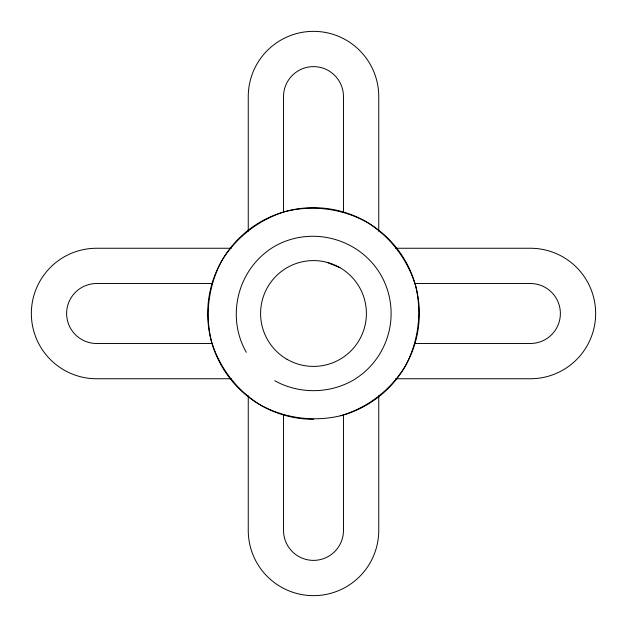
<?xml version="1.0" encoding="UTF-8"?>
<svg xmlns="http://www.w3.org/2000/svg" width="627" height="627" viewBox="0 0 627 627"><rect width="100%" height="100%" fill="white"/><g stroke="black" fill="none" stroke-linecap="round" stroke-linejoin="round"><path stroke-width="0.94" d="M340.884 415.701C367.641 407.699 390.472 390.174 405.128 366.403C418.389 341.825 422.143 313.288 415.701 286.116C407.699 259.359 390.174 236.528 366.403 221.872C341.825 208.611 313.288 204.857 286.116 211.299C259.359 219.301 236.528 236.826 221.872 260.597C208.611 285.175 204.857 313.712 211.299 340.884C219.301 367.641 236.826 390.472 260.597 405.128C285.175 418.389 313.712 422.143 340.884 415.701A105.806 105.806 0 0 0 394.555 245.486A105.806 105.806 0 0 0 217.608 268.787A105.806 105.806 0 0 0 313.5 419.306M231.339 248.253L96.597 248.253A65.247 65.247 0 0 0 31.35 313.5A65.247 65.247 0 0 0 96.597 378.747L231.339 378.747M395.661 248.253L530.403 248.253A65.247 65.247 0 0 1 595.65 313.5A65.247 65.247 0 0 1 530.403 378.747L395.661 378.747M212.373 283.522L96.597 283.522A29.978 29.978 0 0 0 66.619 313.5A29.978 29.978 0 0 0 96.597 343.478L212.373 343.478M414.627 283.522L530.403 283.522A29.978 29.978 0 0 1 560.381 313.5A29.978 29.978 0 0 1 530.403 343.478L414.627 343.478M327.192 262.399L339.952 267.682M274.689 380.714C298.585 393.983 328.415 393.983 352.311 380.714A77.615 77.615 0 0 0 380.714 274.689C359.326 238.252 311.439 225.414 274.689 246.286C238.252 267.674 225.414 315.561 246.286 352.311M378.747 231.339L378.747 96.597A65.247 65.247 0 0 0 313.5 31.35A65.247 65.247 0 0 0 248.253 96.597L248.253 231.339M378.747 395.661L378.747 530.403A65.247 65.247 0 0 1 313.5 595.65A65.247 65.247 0 0 1 248.253 530.403L248.253 395.661M343.478 212.373L343.478 96.597A29.978 29.978 0 0 0 313.5 66.619A29.978 29.978 0 0 0 283.522 96.597L283.522 212.373M343.478 414.627L343.478 530.403A29.978 29.978 0 0 1 313.5 560.381A29.978 29.978 0 0 1 283.522 530.403L283.522 414.627M287.048 359.318A52.903 52.903 0 0 0 366.403 313.5A52.903 52.903 0 0 0 287.048 267.682A52.903 52.903 0 0 0 287.048 359.318"/></g></svg>
